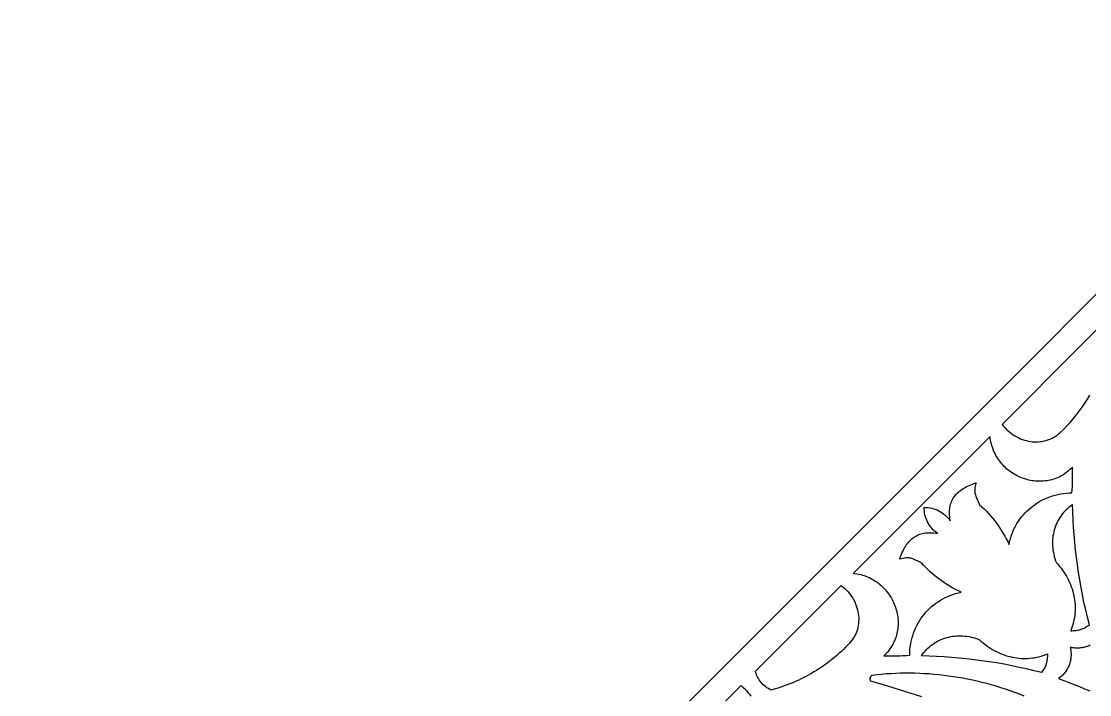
# Model space of a CAD drawing. Extents: x -3069 to -2029, y 258 to 1298.
# Drawn here: x -2505.4 to -2296.3, y 458.7 to 590.4 of the extents above; entities that cross this region are included whole.
import ezdxf

# ---------------------------------------------------------------- set-up
doc = ezdxf.new("R2010")
doc.units = 0
doc.layers.add('LAYER_1', color=18, linetype='CONTINUOUS')
doc.layers.add('LAYER_2', color=174, linetype='CONTINUOUS')

msp = doc.modelspace()

# ---------------------------------------------------------------- linework, layer by layer
at = {"layer": 'LAYER_1'}
for points in [[(-2282.98, 541.94), (-2298.18, 526.74), (-2313.38, 511.53), (-2313.11, 511.19), (-2312.83, 510.86), (-2312.53, 510.55), (-2312.22, 510.26), (-2311.9, 509.98), (-2311.57, 509.72), (-2311.23, 509.49), (-2310.88, 509.27), (-2310.52, 509.06), (-2310.16, 508.88), (-2309.79, 508.72), (-2309.42, 508.57), (-2309.04, 508.45), (-2308.65, 508.34), (-2308.27, 508.25), (-2307.88, 508.19), (-2307.49, 508.14), (-2307.1, 508.11), (-2306.71, 508.11), (-2306.32, 508.12), (-2305.94, 508.15), (-2305.56, 508.2), (-2305.18, 508.28), (-2304.8, 508.37), (-2304.44, 508.49), (-2304.08, 508.62), (-2303.72, 508.78), (-2303.38, 508.96), (-2303.04, 509.16), (-2302.71, 509.38), (-2302.4, 509.63), (-2302.09, 509.89), (-2301.41, 510.55), (-2300.74, 511.22), (-2300.1, 511.91), (-2299.48, 512.63), (-2298.88, 513.36), (-2298.3, 514.1), (-2297.75, 514.87), (-2297.21, 515.65), (-2296.7, 516.44), (-2296.22, 517.25)], [(-2296.19, 468.3), (-2296.38, 468.22), (-2296.58, 468.14), (-2296.78, 468.07), (-2296.98, 468), (-2297.19, 467.95), (-2297.4, 467.9), (-2297.61, 467.86), (-2297.82, 467.82), (-2298.04, 467.79), (-2298.26, 467.77), (-2298.48, 467.76), (-2298.7, 467.76), (-2298.92, 467.76), (-2299.14, 467.77), (-2299.37, 467.79), (-2299.59, 467.82), (-2299.82, 467.86), (-2300.05, 467.9), (-2300, 467.67), (-2299.97, 467.45), (-2299.94, 467.22), (-2299.92, 467), (-2299.91, 466.77), (-2299.9, 466.55), (-2299.91, 466.33), (-2299.92, 466.11), (-2299.94, 465.89), (-2299.97, 465.68), (-2300, 465.46), (-2300.04, 465.25), (-2300.09, 465.04), (-2300.15, 464.84), (-2300.21, 464.63), (-2300.29, 464.43), (-2300.36, 464.24), (-2300.45, 464.04), (-2300.54, 463.85), (-2300.64, 463.67), (-2300.75, 463.49), (-2300.86, 463.31), (-2300.98, 463.13), (-2301.11, 462.97), (-2301.24, 462.8), (-2301.38, 462.64), (-2301.53, 462.49), (-2301.68, 462.34), (-2301.84, 462.2), (-2302.01, 462.06), (-2302.18, 461.93), (-2302.36, 461.8), (-2301.33, 461.43), (-2300.31, 461.04), (-2299.29, 460.65), (-2298.27, 460.23), (-2297.26, 459.81), (-2296.26, 459.37)], [(-2309.08, 458.36), (-2309.99, 458.72), (-2310.9, 459.06), (-2311.81, 459.39), (-2312.73, 459.7), (-2313.65, 460), (-2314.57, 460.28), (-2315.5, 460.55), (-2316.42, 460.8), (-2317.35, 461.04), (-2318.28, 461.26), (-2319.22, 461.47), (-2320.15, 461.67), (-2321.08, 461.84), (-2322.02, 462.01), (-2322.96, 462.16), (-2323.9, 462.29), (-2324.84, 462.41), (-2325.78, 462.52), (-2326.72, 462.61), (-2327.66, 462.69), (-2328.6, 462.75), (-2329.53, 462.79), (-2330.47, 462.82), (-2331.41, 462.84), (-2332.35, 462.84), (-2333.29, 462.82), (-2334.22, 462.79), (-2335.15, 462.75), (-2336.09, 462.69), (-2337.02, 462.61), (-2337.95, 462.52), (-2338.87, 462.41), (-2338.94, 462.38), (-2339, 462.33), (-2339.06, 462.28), (-2339.11, 462.23), (-2339.15, 462.17), (-2339.19, 462.1), (-2339.25, 461.97), (-2339.27, 461.82), (-2339.27, 461.66), (-2339.24, 461.51), (-2339.22, 461.43), (-2339.18, 461.35), (-2335.85, 460.34), (-2332.51, 459.31), (-2329.19, 458.27)], [(-2402.15, 422.76), (-2364.51, 460.41), (-2364.14, 460.11), (-2363.79, 459.79), (-2363.46, 459.45), (-2363.15, 459.1), (-2362.86, 458.72), (-2362.6, 458.34)]]:
    msp.add_lwpolyline(points, dxfattribs=at)
for points in [[(-2329.14, 495.77), (-2342.53, 482.38), (-2342.16, 482.34), (-2341.8, 482.28), (-2341.44, 482.21), (-2341.09, 482.13), (-2340.75, 482.04), (-2340.41, 481.93), (-2340.08, 481.81), (-2339.75, 481.68), (-2339.44, 481.54), (-2339.13, 481.39), (-2338.82, 481.23), (-2338.53, 481.06), (-2338.24, 480.88), (-2337.96, 480.69), (-2337.69, 480.5), (-2337.43, 480.29), (-2337.17, 480.07), (-2336.92, 479.85), (-2336.68, 479.62), (-2336.45, 479.38), (-2336.23, 479.13), (-2336.02, 478.88), (-2335.81, 478.62), (-2335.62, 478.36), (-2335.43, 478.09), (-2335.25, 477.81), (-2335.08, 477.53), (-2334.93, 477.24), (-2334.78, 476.95), (-2334.64, 476.65), (-2334.51, 476.35), (-2334.39, 476.05), (-2334.28, 475.74), (-2334.18, 475.43), (-2334.09, 475.12), (-2334.01, 474.8), (-2333.94, 474.49), (-2333.89, 474.17), (-2333.84, 473.85), (-2333.8, 473.52), (-2333.78, 473.2), (-2333.77, 472.88), (-2333.76, 472.55), (-2333.77, 472.23), (-2333.79, 471.91), (-2333.83, 471.58), (-2333.87, 471.26), (-2333.93, 470.94), (-2334, 470.62), (-2334.08, 470.31), (-2334.17, 469.99), (-2334.27, 469.68), (-2334.39, 469.37), (-2334.52, 469.07), (-2334.67, 468.76), (-2334.82, 468.46), (-2334.99, 468.17), (-2335.17, 467.88), (-2335.37, 467.59), (-2335.58, 467.31), (-2335.8, 467.04), (-2336.04, 466.77), (-2336.29, 466.51), (-2336.55, 466.25), (-2335.92, 466.23), (-2335.28, 466.23), (-2334.65, 466.23), (-2334.01, 466.24), (-2333.38, 466.25), (-2332.75, 466.28), (-2332.12, 466.31), (-2331.49, 466.35), (-2331.47, 466.92), (-2331.44, 467.48), (-2331.38, 468.03), (-2331.29, 468.58), (-2331.19, 469.12), (-2331.06, 469.65), (-2330.91, 470.17), (-2330.74, 470.68), (-2330.55, 471.18), (-2330.34, 471.67), (-2330.11, 472.15), (-2329.86, 472.62), (-2329.59, 473.07), (-2329.3, 473.52), (-2328.99, 473.94), (-2328.66, 474.36), (-2328.32, 474.76), (-2327.96, 475.15), (-2327.59, 475.52), (-2327.2, 475.87), (-2326.79, 476.21), (-2326.37, 476.53), (-2325.93, 476.83), (-2325.48, 477.12), (-2325.01, 477.39), (-2324.54, 477.63), (-2324.05, 477.86), (-2323.54, 478.07), (-2323.03, 478.25), (-2322.5, 478.42), (-2321.96, 478.56), (-2321.41, 478.68), (-2321.96, 478.94), (-2322.51, 479.22), (-2323.04, 479.5), (-2323.57, 479.81), (-2324.09, 480.12), (-2324.6, 480.45), (-2325.1, 480.79), (-2325.6, 481.15), (-2326.08, 481.52), (-2326.56, 481.9), (-2327.02, 482.29), (-2327.47, 482.7), (-2327.92, 483.12), (-2328.35, 483.55), (-2328.78, 483.99), (-2329.19, 484.45), (-2329.83, 484.74), (-2330.37, 484.99), (-2330.62, 485.1), (-2330.85, 485.19), (-2331.08, 485.26), (-2331.3, 485.32), (-2331.52, 485.37), (-2331.75, 485.39), (-2331.98, 485.4), (-2332.23, 485.39), (-2332.5, 485.36), (-2332.79, 485.3), (-2333.1, 485.23), (-2333.44, 485.14), (-2333.33, 485.49), (-2333.2, 485.83), (-2333.08, 486.16), (-2332.94, 486.48), (-2332.8, 486.78), (-2332.65, 487.08), (-2332.5, 487.36), (-2332.34, 487.64), (-2332.17, 487.9), (-2331.99, 488.14), (-2331.81, 488.38), (-2331.62, 488.6), (-2331.42, 488.81), (-2331.21, 489.01), (-2331, 489.19), (-2330.78, 489.37), (-2330.55, 489.52), (-2330.31, 489.67), (-2330.06, 489.8), (-2329.81, 489.92), (-2329.54, 490.02), (-2329.27, 490.11), (-2328.99, 490.18), (-2328.7, 490.24), (-2328.4, 490.29), (-2328.09, 490.32), (-2327.77, 490.33), (-2327.44, 490.33), (-2327.1, 490.32), (-2326.75, 490.28), (-2326.38, 490.24), (-2326.01, 490.18), (-2326.33, 490.41), (-2326.62, 490.65), (-2326.9, 490.92), (-2327.15, 491.19), (-2327.39, 491.48), (-2327.61, 491.79), (-2327.81, 492.1), (-2327.99, 492.43), (-2328.15, 492.76), (-2328.29, 493.11), (-2328.4, 493.46), (-2328.5, 493.81), (-2328.57, 494.18), (-2328.62, 494.54), (-2328.65, 494.91), (-2328.65, 495.28), (-2328.28, 495.28), (-2327.91, 495.25), (-2327.54, 495.2), (-2327.18, 495.13), (-2326.83, 495.03), (-2326.48, 494.91), (-2326.13, 494.78), (-2325.8, 494.62), (-2325.47, 494.44), (-2325.16, 494.24), (-2324.86, 494.02), (-2324.56, 493.78), (-2324.29, 493.52), (-2324.02, 493.25), (-2323.78, 492.95), (-2323.55, 492.64), (-2323.61, 493.01), (-2323.66, 493.37), (-2323.69, 493.72), (-2323.7, 494.06), (-2323.7, 494.39), (-2323.69, 494.71), (-2323.66, 495.02), (-2323.61, 495.33), (-2323.55, 495.62), (-2323.48, 495.9), (-2323.39, 496.17), (-2323.29, 496.44), (-2323.17, 496.69), (-2323.04, 496.94), (-2322.9, 497.18), (-2322.74, 497.41), (-2322.57, 497.63), (-2322.38, 497.84), (-2322.18, 498.05), (-2321.97, 498.25), (-2321.75, 498.44), (-2321.52, 498.62), (-2321.27, 498.79), (-2321.01, 498.96), (-2320.74, 499.12), (-2320.45, 499.28), (-2320.16, 499.43), (-2319.85, 499.57), (-2319.53, 499.7), (-2319.2, 499.83), (-2318.86, 499.95), (-2318.51, 500.07), (-2318.6, 499.73), (-2318.68, 499.41), (-2318.73, 499.13), (-2318.76, 498.86), (-2318.77, 498.61), (-2318.76, 498.38), (-2318.74, 498.15), (-2318.69, 497.93), (-2318.63, 497.71), (-2318.56, 497.48), (-2318.47, 497.25), (-2318.36, 497), (-2318.11, 496.46), (-2317.82, 495.81), (-2317.36, 495.4), (-2316.92, 494.98), (-2316.49, 494.55), (-2316.07, 494.1), (-2315.67, 493.65), (-2315.27, 493.18), (-2314.89, 492.71), (-2314.52, 492.22), (-2314.17, 491.73), (-2313.82, 491.23), (-2313.49, 490.72), (-2313.18, 490.2), (-2312.88, 489.67), (-2312.59, 489.13), (-2312.31, 488.59), (-2312.05, 488.04), (-2311.93, 488.59), (-2311.79, 489.13), (-2311.63, 489.65), (-2311.44, 490.17), (-2311.23, 490.67), (-2311.01, 491.16), (-2310.76, 491.64), (-2310.49, 492.11), (-2310.21, 492.56), (-2309.9, 493), (-2309.58, 493.42), (-2309.24, 493.82), (-2308.89, 494.22), (-2308.52, 494.59), (-2308.13, 494.95), (-2307.73, 495.29), (-2307.32, 495.62), (-2306.89, 495.92), (-2306.44, 496.21), (-2305.99, 496.48), (-2305.52, 496.74), (-2305.04, 496.97), (-2304.55, 497.18), (-2304.05, 497.37), (-2303.54, 497.54), (-2303.02, 497.69), (-2302.49, 497.82), (-2301.95, 497.92), (-2301.4, 498.01), (-2300.85, 498.06), (-2300.29, 498.1), (-2299.72, 498.11), (-2299.68, 498.74), (-2299.65, 499.38), (-2299.63, 500.01), (-2299.61, 500.64), (-2299.6, 501.28), (-2299.6, 501.91), (-2299.61, 502.55), (-2299.62, 503.18), (-2299.88, 502.92), (-2300.14, 502.67), (-2300.41, 502.43), (-2300.69, 502.21), (-2300.97, 502), (-2301.25, 501.8), (-2301.54, 501.62), (-2301.84, 501.45), (-2302.13, 501.29), (-2302.44, 501.15), (-2302.74, 501.02), (-2303.05, 500.9), (-2303.36, 500.8), (-2303.68, 500.7), (-2304, 500.62), (-2304.31, 500.56), (-2304.63, 500.5), (-2304.96, 500.45), (-2305.28, 500.42), (-2305.6, 500.4), (-2305.93, 500.39), (-2306.25, 500.39), (-2306.57, 500.41), (-2306.9, 500.43), (-2307.22, 500.47), (-2307.54, 500.51), (-2307.86, 500.57), (-2308.18, 500.64), (-2308.49, 500.72), (-2308.8, 500.81), (-2309.11, 500.91), (-2309.42, 501.02), (-2309.73, 501.14), (-2310.03, 501.26), (-2310.32, 501.4), (-2310.61, 501.55), (-2310.9, 501.71), (-2311.18, 501.88), (-2311.46, 502.06), (-2311.73, 502.24), (-2312, 502.44), (-2312.25, 502.64), (-2312.51, 502.86), (-2312.75, 503.08), (-2312.99, 503.31), (-2313.22, 503.55), (-2313.45, 503.8), (-2313.66, 504.05), (-2313.87, 504.32), (-2314.07, 504.59), (-2314.26, 504.87), (-2314.44, 505.16), (-2314.61, 505.45), (-2314.77, 505.75), (-2314.92, 506.06), (-2315.06, 506.38), (-2315.18, 506.7), (-2315.3, 507.04), (-2315.41, 507.37), (-2315.5, 507.72), (-2315.58, 508.07), (-2315.65, 508.43), (-2315.71, 508.79), (-2315.75, 509.16)], [(-2299.6, 495.81), (-2299.93, 495.58), (-2300.25, 495.34), (-2300.55, 495.09), (-2300.84, 494.82), (-2301.12, 494.54), (-2301.38, 494.26), (-2301.63, 493.96), (-2301.86, 493.65), (-2302.08, 493.33), (-2302.29, 493), (-2302.47, 492.66), (-2302.65, 492.32), (-2302.81, 491.97), (-2302.95, 491.61), (-2303.08, 491.24), (-2303.19, 490.87), (-2303.29, 490.49), (-2303.37, 490.1), (-2303.44, 489.72), (-2303.49, 489.32), (-2303.52, 488.93), (-2303.54, 488.53), (-2303.54, 488.12), (-2303.52, 487.72), (-2303.49, 487.31), (-2303.44, 486.9), (-2303.37, 486.49), (-2303.28, 486.09), (-2303.18, 485.68), (-2303.06, 485.27), (-2302.92, 484.86), (-2302.77, 484.45), (-2302.45, 484.1), (-2302.14, 483.74), (-2301.84, 483.38), (-2301.56, 483), (-2301.29, 482.62), (-2301.04, 482.23), (-2300.81, 481.83), (-2300.59, 481.43), (-2300.38, 481.02), (-2300.19, 480.61), (-2300.01, 480.19), (-2299.85, 479.77), (-2299.7, 479.34), (-2299.57, 478.91), (-2299.46, 478.48), (-2299.36, 478.05), (-2299.28, 477.61), (-2299.21, 477.17), (-2299.16, 476.73), (-2299.12, 476.3), (-2299.1, 475.86), (-2299.1, 475.42), (-2299.11, 474.98), (-2299.14, 474.55), (-2299.19, 474.11), (-2299.25, 473.68), (-2299.33, 473.25), (-2299.43, 472.83), (-2299.54, 472.4), (-2299.67, 471.99), (-2299.82, 471.57), (-2299.98, 471.16), (-2299.73, 471.16), (-2299.48, 471.17), (-2299.23, 471.18), (-2298.98, 471.21), (-2298.74, 471.25), (-2298.5, 471.29), (-2298.26, 471.35), (-2298.03, 471.42), (-2297.8, 471.5), (-2297.57, 471.59), (-2297.35, 471.68), (-2297.13, 471.79), (-2296.92, 471.91), (-2296.72, 472.04), (-2296.52, 472.17), (-2296.32, 472.32), (-2296.69, 473.78), (-2297.04, 475.24), (-2297.37, 476.7), (-2297.67, 478.16), (-2297.95, 479.63), (-2298.21, 481.09), (-2298.45, 482.56), (-2298.66, 484.03), (-2298.86, 485.51), (-2299.03, 486.98), (-2299.18, 488.45), (-2299.31, 489.92), (-2299.41, 491.4), (-2299.5, 492.87), (-2299.56, 494.34)], [(-2344.91, 480.01), (-2344.56, 479.74), (-2344.23, 479.45), (-2343.92, 479.16), (-2343.63, 478.85), (-2343.35, 478.53), (-2343.1, 478.2), (-2342.86, 477.86), (-2342.64, 477.51), (-2342.44, 477.15), (-2342.25, 476.79), (-2342.09, 476.42), (-2341.95, 476.04), (-2341.82, 475.66), (-2341.71, 475.28), (-2341.63, 474.89), (-2341.56, 474.51), (-2341.51, 474.12), (-2341.48, 473.73), (-2341.48, 473.34), (-2341.49, 472.95), (-2341.52, 472.57), (-2341.58, 472.18), (-2341.65, 471.81), (-2341.74, 471.43), (-2341.86, 471.06), (-2342, 470.7), (-2342.15, 470.35), (-2342.33, 470), (-2342.53, 469.67), (-2342.75, 469.34), (-2343, 469.03), (-2343.26, 468.72), (-2343.65, 468.31), (-2344.05, 467.91), (-2344.45, 467.51), (-2344.85, 467.12), (-2345.27, 466.74), (-2345.69, 466.37), (-2346.12, 466.01), (-2346.55, 465.65), (-2346.99, 465.3), (-2347.44, 464.96), (-2347.89, 464.62), (-2348.35, 464.3), (-2348.81, 463.98), (-2349.28, 463.67), (-2349.76, 463.37), (-2350.24, 463.08), (-2350.72, 462.79), (-2351.21, 462.51), (-2351.71, 462.25), (-2352.21, 461.99), (-2352.72, 461.74), (-2353.23, 461.49), (-2353.75, 461.26), (-2354.27, 461.03), (-2354.79, 460.82), (-2355.32, 460.61), (-2355.86, 460.41), (-2356.4, 460.22), (-2356.94, 460.04), (-2357.49, 459.86), (-2358.04, 459.7), (-2358.6, 459.55), (-2358.89, 459.68), (-2359.16, 459.83), (-2359.43, 460), (-2359.69, 460.18), (-2359.93, 460.37), (-2360.16, 460.58), (-2360.38, 460.8), (-2360.59, 461.04), (-2360.78, 461.28), (-2360.96, 461.53), (-2361.12, 461.8), (-2361.27, 462.07), (-2361.4, 462.35), (-2361.51, 462.64), (-2361.6, 462.93), (-2361.68, 463.23)], [(-2329.18, 466.22), (-2328.96, 466.56), (-2328.71, 466.87), (-2328.46, 467.18), (-2328.19, 467.47), (-2327.92, 467.75), (-2327.63, 468.01), (-2327.33, 468.26), (-2327.02, 468.49), (-2326.7, 468.71), (-2326.37, 468.91), (-2326.04, 469.1), (-2325.69, 469.28), (-2325.34, 469.44), (-2324.98, 469.58), (-2324.61, 469.71), (-2324.24, 469.82), (-2323.86, 469.92), (-2323.48, 470), (-2323.09, 470.06), (-2322.69, 470.11), (-2322.3, 470.15), (-2321.9, 470.16), (-2321.5, 470.16), (-2321.09, 470.15), (-2320.68, 470.11), (-2320.28, 470.06), (-2319.87, 470), (-2319.46, 469.91), (-2319.05, 469.81), (-2318.64, 469.69), (-2318.23, 469.55), (-2317.83, 469.4), (-2317.48, 469.07), (-2317.12, 468.76), (-2316.75, 468.47), (-2316.37, 468.19), (-2315.99, 467.92), (-2315.6, 467.67), (-2315.2, 467.43), (-2314.8, 467.21), (-2314.39, 467.01), (-2313.98, 466.81), (-2313.56, 466.64), (-2313.14, 466.48), (-2312.71, 466.33), (-2312.28, 466.2), (-2311.85, 466.09), (-2311.42, 465.99), (-2310.98, 465.9), (-2310.54, 465.84), (-2310.11, 465.79), (-2309.67, 465.75), (-2309.23, 465.73), (-2308.79, 465.73), (-2308.35, 465.74), (-2307.92, 465.77), (-2307.48, 465.82), (-2307.05, 465.88), (-2306.62, 465.96), (-2306.2, 466.06), (-2305.78, 466.17), (-2305.36, 466.3), (-2304.94, 466.45), (-2304.54, 466.61), (-2304.53, 466.36), (-2304.54, 466.11), (-2304.55, 465.86), (-2304.58, 465.61), (-2304.62, 465.37), (-2304.67, 465.12), (-2304.72, 464.89), (-2304.79, 464.65), (-2304.87, 464.42), (-2304.96, 464.2), (-2305.06, 463.98), (-2305.16, 463.76), (-2305.28, 463.55), (-2305.41, 463.35), (-2305.55, 463.15), (-2305.69, 462.95), (-2307.15, 463.32), (-2308.61, 463.67), (-2310.07, 463.99), (-2311.53, 464.3), (-2313, 464.58), (-2314.47, 464.84), (-2315.94, 465.08), (-2317.41, 465.29), (-2318.88, 465.48), (-2320.35, 465.66), (-2321.82, 465.81), (-2323.29, 465.93), (-2324.77, 466.04), (-2326.24, 466.12), (-2327.71, 466.18)]]:
    msp.add_lwpolyline(points, close=True, dxfattribs=at)
at = {"layer": 'LAYER_2'}
msp.add_lwpolyline([(-2404.22, 427.75), (-2199.19, 632.78), (-2199.19, 922.73), (-2404.22, 1127.75), (-2694.17, 1127.75), (-2899.19, 922.73), (-2899.19, 632.78), (-2694.17, 427.75)], close=True, dxfattribs=at)

doc.saveas('drawing.dxf')
